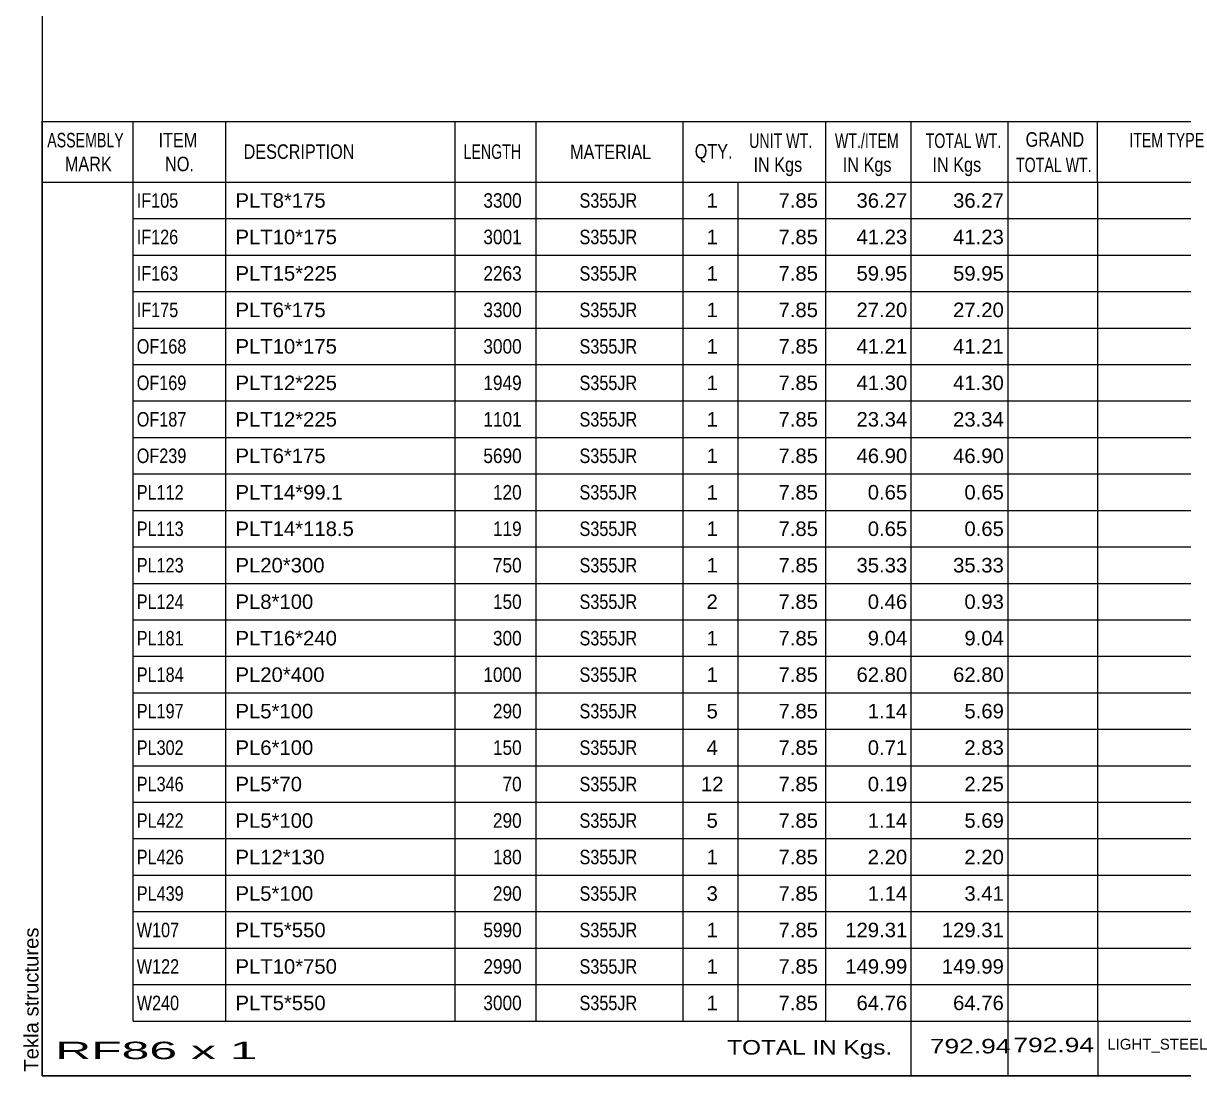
# Model space of a CAD drawing. Header units: millimetres. Extents: x -20 to 383, y -199 to 78.
# Drawn here: x -19.5 to 133.2, y -199.3 to -60.8 of the extents above; entities that cross this region are included whole.
import ezdxf

# ---------------------------------------------------------------- set-up
doc = ezdxf.new("R2010")
doc.units = ezdxf.units.MM
doc.styles.add('Arial', font='ARIAL.TTF', dxfattribs={"height": 0.2})

# ---------------------------------------------------------------- blocks, each defined once
blk = doc.blocks.new('Unknown-623588473-1210')
at = {"color": 5, "linetype": 'Continuous'}
for p, q in [((-17.03, 77.69), (-17.03, -199.31)), ((-17.03, -199.31), (382.97, -199.31))]:
    blk.add_line(p, q, dxfattribs=at)
at = {"color": 174, "linetype": 'Continuous', "style": 'Arial'}
blk.add_text('Tekla structures', height=1.9102, rotation=90, dxfattribs=at).set_placement((-17.53, -198.81))
blk = doc.blocks.new('CBS_BOM-623588473-10444')
at = {"color": 7, "linetype": 'Continuous'}
for p, q in [((-17.06, -81.74), (-17.06, -73.74)), ((-17.06, -73.75), (137.86, -73.75)), ((-5.06, -81.74), (-5.06, -73.74)), ((7.13, -81.74), (7.13, -73.74)), ((37.3, -81.74), (37.3, -73.74)), ((47.98, -81.74), (47.98, -73.74)), ((67.29, -81.74), (67.29, -73.74)), ((86.09, -81.74), (86.09, -73.74)), ((97.31, -81.74), (97.31, -73.74)), ((110.09, -81.74), (110.09, -73.74)), ((121.84, -81.74), (121.84, -73.74)), ((-17.06, -81.74), (137.86, -81.74)), ((-17.06, -86.54), (-17.06, -81.74)), ((-5.06, -86.54), (-5.06, -81.74)), ((7.13, -86.54), (7.13, -81.74)), ((37.3, -86.54), (37.3, -81.74)), ((47.98, -86.54), (47.98, -81.74)), ((67.29, -86.54), (67.29, -81.74)), ((74.56, -86.54), (74.56, -81.74)), ((86.09, -86.54), (86.09, -81.74)), ((97.31, -86.54), (97.31, -81.74)), ((110.09, -86.54), (110.09, -81.74)), ((121.86, -86.54), (121.86, -81.74)), ((-17.06, -91.34), (-17.06, -86.54)), ((-5.06, -86.54), (137.86, -86.54)), ((-5.06, -91.34), (-5.06, -86.54)), ((7.13, -91.34), (7.13, -86.54)), ((37.3, -91.34), (37.3, -86.54)), ((47.98, -91.34), (47.98, -86.54)), ((67.29, -91.34), (67.29, -86.54)), ((74.56, -91.34), (74.56, -86.54)), ((86.09, -91.34), (86.09, -86.54)), ((97.31, -91.34), (97.31, -86.54)), ((110.09, -91.34), (110.09, -86.54)), ((121.86, -91.34), (121.86, -86.54)), ((-17.06, -96.14), (-17.06, -91.34)), ((-5.06, -91.34), (137.86, -91.34)), ((-5.06, -96.14), (-5.06, -91.34)), ((7.13, -96.14), (7.13, -91.34)), ((37.3, -96.14), (37.3, -91.34)), ((47.98, -96.14), (47.98, -91.34)), ((67.29, -96.14), (67.29, -91.34)), ((74.56, -96.14), (74.56, -91.34)), ((86.09, -96.14), (86.09, -91.34)), ((97.31, -96.14), (97.31, -91.34)), ((110.09, -96.14), (110.09, -91.34)), ((121.86, -96.14), (121.86, -91.34)), ((-17.06, -100.94), (-17.06, -96.14)), ((-5.06, -96.14), (137.86, -96.14)), ((-5.06, -100.94), (-5.06, -96.14)), ((7.13, -100.94), (7.13, -96.14)), ((37.3, -100.94), (37.3, -96.14)), ((47.98, -100.94), (47.98, -96.14)), ((67.29, -100.94), (67.29, -96.14)), ((74.56, -100.94), (74.56, -96.14)), ((86.09, -100.94), (86.09, -96.14)), ((97.31, -100.94), (97.31, -96.14)), ((110.09, -100.94), (110.09, -96.14)), ((121.86, -100.94), (121.86, -96.14)), ((-17.06, -105.74), (-17.06, -100.94)), ((-5.06, -100.94), (137.86, -100.94)), ((-5.06, -105.74), (-5.06, -100.94)), ((7.13, -105.74), (7.13, -100.94)), ((37.3, -105.74), (37.3, -100.94)), ((47.98, -105.74), (47.98, -100.94)), ((67.29, -105.74), (67.29, -100.94)), ((74.56, -105.74), (74.56, -100.94)), ((86.09, -105.74), (86.09, -100.94)), ((97.31, -105.74), (97.31, -100.94)), ((110.09, -105.74), (110.09, -100.94)), ((121.86, -105.74), (121.86, -100.94)), ((-17.06, -110.54), (-17.06, -105.74)), ((-5.06, -105.74), (137.86, -105.74)), ((-5.06, -110.54), (-5.06, -105.74)), ((7.13, -110.54), (7.13, -105.74)), ((37.3, -110.54), (37.3, -105.74)), ((47.98, -110.54), (47.98, -105.74)), ((67.29, -110.54), (67.29, -105.74)), ((74.56, -110.54), (74.56, -105.74)), ((86.09, -110.54), (86.09, -105.74)), ((97.31, -110.54), (97.31, -105.74)), ((110.09, -110.54), (110.09, -105.74)), ((121.86, -110.54), (121.86, -105.74)), ((-17.06, -115.34), (-17.06, -110.54)), ((-5.06, -110.54), (137.86, -110.54)), ((-5.06, -115.34), (-5.06, -110.54)), ((7.13, -115.34), (7.13, -110.54)), ((37.3, -115.34), (37.3, -110.54)), ((47.98, -115.34), (47.98, -110.54)), ((67.29, -115.34), (67.29, -110.54)), ((74.56, -115.34), (74.56, -110.54)), ((86.09, -115.34), (86.09, -110.54)), ((97.31, -115.34), (97.31, -110.54)), ((110.09, -115.34), (110.09, -110.54)), ((121.86, -115.34), (121.86, -110.54)), ((-17.06, -120.14), (-17.06, -115.34)), ((-5.06, -115.34), (137.86, -115.34)), ((-5.06, -120.14), (-5.06, -115.34)), ((7.13, -120.14), (7.13, -115.34)), ((37.3, -120.14), (37.3, -115.34)), ((47.98, -120.14), (47.98, -115.34)), ((67.29, -120.14), (67.29, -115.34)), ((74.56, -120.14), (74.56, -115.34)), ((86.09, -120.14), (86.09, -115.34)), ((97.31, -120.14), (97.31, -115.34)), ((110.09, -120.14), (110.09, -115.34)), ((121.86, -120.14), (121.86, -115.34)), ((-17.06, -124.94), (-17.06, -120.14)), ((-5.06, -120.14), (137.86, -120.14)), ((-5.06, -124.94), (-5.06, -120.14)), ((7.13, -124.94), (7.13, -120.14)), ((37.3, -124.94), (37.3, -120.14)), ((47.98, -124.94), (47.98, -120.14)), ((67.29, -124.94), (67.29, -120.14)), ((74.56, -124.94), (74.56, -120.14)), ((86.09, -124.94), (86.09, -120.14)), ((97.31, -124.94), (97.31, -120.14)), ((110.09, -124.94), (110.09, -120.14)), ((121.86, -124.94), (121.86, -120.14)), ((-17.06, -129.74), (-17.06, -124.94)), ((-5.06, -124.94), (137.86, -124.94)), ((-5.06, -129.74), (-5.06, -124.94)), ((7.13, -129.74), (7.13, -124.94)), ((37.3, -129.74), (37.3, -124.94)), ((47.98, -129.74), (47.98, -124.94)), ((67.29, -129.74), (67.29, -124.94)), ((74.56, -129.74), (74.56, -124.94)), ((86.09, -129.74), (86.09, -124.94)), ((97.31, -129.74), (97.31, -124.94)), ((110.09, -129.74), (110.09, -124.94)), ((121.86, -129.74), (121.86, -124.94)), ((-17.06, -134.54), (-17.06, -129.74)), ((-5.06, -129.74), (137.86, -129.74)), ((-5.06, -134.54), (-5.06, -129.74)), ((7.13, -134.54), (7.13, -129.74)), ((37.3, -134.54), (37.3, -129.74)), ((47.98, -134.54), (47.98, -129.74)), ((67.29, -134.54), (67.29, -129.74)), ((74.56, -134.54), (74.56, -129.74)), ((86.09, -134.54), (86.09, -129.74)), ((97.31, -134.54), (97.31, -129.74)), ((110.09, -134.54), (110.09, -129.74)), ((121.86, -134.54), (121.86, -129.74)), ((-17.06, -139.34), (-17.06, -134.54)), ((-5.06, -134.54), (137.86, -134.54)), ((-5.06, -139.34), (-5.06, -134.54)), ((7.13, -139.34), (7.13, -134.54)), ((37.3, -139.34), (37.3, -134.54)), ((47.98, -139.34), (47.98, -134.54)), ((67.29, -139.34), (67.29, -134.54)), ((74.56, -139.34), (74.56, -134.54)), ((86.09, -139.34), (86.09, -134.54)), ((97.31, -139.34), (97.31, -134.54)), ((110.09, -139.34), (110.09, -134.54)), ((121.86, -139.34), (121.86, -134.54)), ((-17.06, -144.14), (-17.06, -139.34)), ((-5.06, -139.34), (137.86, -139.34)), ((-5.06, -144.14), (-5.06, -139.34)), ((7.13, -144.14), (7.13, -139.34)), ((37.3, -144.14), (37.3, -139.34)), ((47.98, -144.14), (47.98, -139.34)), ((67.29, -144.14), (67.29, -139.34)), ((74.56, -144.14), (74.56, -139.34)), ((86.09, -144.14), (86.09, -139.34)), ((97.31, -144.14), (97.31, -139.34)), ((110.09, -144.14), (110.09, -139.34)), ((121.86, -144.14), (121.86, -139.34)), ((-17.06, -148.94), (-17.06, -144.14)), ((-5.06, -144.14), (137.86, -144.14)), ((-5.06, -148.94), (-5.06, -144.14)), ((7.13, -148.94), (7.13, -144.14)), ((37.3, -148.94), (37.3, -144.14)), ((47.98, -148.94), (47.98, -144.14)), ((67.29, -148.94), (67.29, -144.14)), ((74.56, -148.94), (74.56, -144.14)), ((86.09, -148.94), (86.09, -144.14)), ((97.31, -148.94), (97.31, -144.14)), ((110.09, -148.94), (110.09, -144.14)), ((121.86, -148.94), (121.86, -144.14)), ((-17.06, -153.74), (-17.06, -148.94)), ((-5.06, -148.94), (137.86, -148.94)), ((-5.06, -153.74), (-5.06, -148.94)), ((7.13, -153.74), (7.13, -148.94)), ((37.3, -153.74), (37.3, -148.94)), ((47.98, -153.74), (47.98, -148.94)), ((67.29, -153.74), (67.29, -148.94)), ((74.56, -153.74), (74.56, -148.94)), ((86.09, -153.74), (86.09, -148.94)), ((97.31, -153.74), (97.31, -148.94)), ((110.09, -153.74), (110.09, -148.94)), ((121.86, -153.74), (121.86, -148.94)), ((-17.06, -158.54), (-17.06, -153.74)), ((-5.06, -153.74), (137.86, -153.74)), ((-5.06, -158.54), (-5.06, -153.74)), ((7.13, -158.54), (7.13, -153.74)), ((37.3, -158.54), (37.3, -153.74)), ((47.98, -158.54), (47.98, -153.74)), ((67.29, -158.54), (67.29, -153.74)), ((74.56, -158.54), (74.56, -153.74)), ((86.09, -158.54), (86.09, -153.74)), ((97.31, -158.54), (97.31, -153.74)), ((110.09, -158.54), (110.09, -153.74)), ((121.86, -158.54), (121.86, -153.74)), ((-17.06, -163.34), (-17.06, -158.54)), ((-5.06, -158.54), (137.86, -158.54)), ((-5.06, -163.34), (-5.06, -158.54)), ((7.13, -163.34), (7.13, -158.54)), ((37.3, -163.34), (37.3, -158.54)), ((47.98, -163.34), (47.98, -158.54)), ((67.29, -163.34), (67.29, -158.54)), ((74.56, -163.34), (74.56, -158.54)), ((86.09, -163.34), (86.09, -158.54)), ((97.31, -163.34), (97.31, -158.54)), ((110.09, -163.34), (110.09, -158.54)), ((121.86, -163.34), (121.86, -158.54)), ((-17.06, -168.14), (-17.06, -163.34)), ((-5.06, -163.34), (137.86, -163.34)), ((-5.06, -168.14), (-5.06, -163.34)), ((7.13, -168.14), (7.13, -163.34)), ((37.3, -168.14), (37.3, -163.34)), ((47.98, -168.14), (47.98, -163.34)), ((67.29, -168.14), (67.29, -163.34)), ((74.56, -168.14), (74.56, -163.34)), ((86.09, -168.14), (86.09, -163.34)), ((97.31, -168.14), (97.31, -163.34)), ((110.09, -168.14), (110.09, -163.34)), ((121.86, -168.14), (121.86, -163.34)), ((-17.06, -172.94), (-17.06, -168.14)), ((-5.06, -168.14), (137.86, -168.14)), ((-5.06, -172.94), (-5.06, -168.14)), ((7.13, -172.94), (7.13, -168.14)), ((37.3, -172.94), (37.3, -168.14)), ((47.98, -172.94), (47.98, -168.14)), ((67.29, -172.94), (67.29, -168.14)), ((74.56, -172.94), (74.56, -168.14)), ((86.09, -172.94), (86.09, -168.14)), ((97.31, -172.94), (97.31, -168.14)), ((110.09, -172.94), (110.09, -168.14)), ((121.86, -172.94), (121.86, -168.14)), ((-17.06, -177.74), (-17.06, -172.94)), ((-5.06, -172.94), (137.86, -172.94)), ((-5.06, -177.74), (-5.06, -172.94)), ((7.13, -177.74), (7.13, -172.94)), ((37.3, -177.74), (37.3, -172.94)), ((47.98, -177.74), (47.98, -172.94)), ((67.29, -177.74), (67.29, -172.94)), ((74.56, -177.74), (74.56, -172.94)), ((86.09, -177.74), (86.09, -172.94)), ((97.31, -177.74), (97.31, -172.94)), ((110.09, -177.74), (110.09, -172.94)), ((121.86, -177.74), (121.86, -172.94)), ((-17.06, -182.54), (-17.06, -177.74)), ((-5.06, -177.74), (137.86, -177.74)), ((-5.06, -182.54), (-5.06, -177.74)), ((7.13, -182.54), (7.13, -177.74)), ((37.3, -182.54), (37.3, -177.74)), ((47.98, -182.54), (47.98, -177.74)), ((67.29, -182.54), (67.29, -177.74)), ((74.56, -182.54), (74.56, -177.74)), ((86.09, -182.54), (86.09, -177.74)), ((97.31, -182.54), (97.31, -177.74)), ((110.09, -182.54), (110.09, -177.74)), ((121.86, -182.54), (121.86, -177.74)), ((-17.06, -187.34), (-17.06, -182.54)), ((-5.06, -182.54), (137.86, -182.54)), ((-5.06, -187.34), (-5.06, -182.54)), ((7.13, -187.34), (7.13, -182.54)), ((37.3, -187.34), (37.3, -182.54)), ((47.98, -187.34), (47.98, -182.54)), ((67.29, -187.34), (67.29, -182.54)), ((74.56, -187.34), (74.56, -182.54)), ((86.09, -187.34), (86.09, -182.54)), ((97.31, -187.34), (97.31, -182.54)), ((110.09, -187.34), (110.09, -182.54)), ((121.86, -187.34), (121.86, -182.54)), ((-17.06, -192.14), (-17.06, -187.34)), ((-5.06, -187.34), (137.86, -187.34)), ((-5.06, -192.14), (-5.06, -187.34)), ((7.13, -192.14), (7.13, -187.34)), ((37.3, -192.14), (37.3, -187.34)), ((47.98, -192.14), (47.98, -187.34)), ((67.29, -192.14), (67.29, -187.34)), ((74.56, -192.14), (74.56, -187.34)), ((86.09, -192.14), (86.09, -187.34)), ((97.31, -192.14), (97.31, -187.34)), ((110.09, -192.14), (110.09, -187.34)), ((121.86, -192.14), (121.86, -187.34)), ((-17.06, -199.34), (-17.06, -192.16)), ((-5.06, -192.14), (137.86, -192.14)), ((97.31, -199.34), (97.31, -192.16)), ((110.09, -199.34), (110.09, -192.16)), ((121.9, -199.34), (121.9, -192.16)), ((-17.06, -199.34), (137.86, -199.34))]:
    blk.add_line(p, q, dxfattribs=at)
at = {"color": 3, "linetype": 'Continuous', "style": 'Arial'}
for s, height, width, p in [('ASSEMBLY', 1.91, 0.7, (-16.38, -77.17)), ('ITEM', 1.91, 0.8, (-1.73, -77.17)), ('UNIT WT.', 1.91, 0.7, (75.98, -77.25)), ('WT./ITEM', 1.91, 0.7, (87.27, -77.25)), ('TOTAL WT.', 1.91, 0.7, (99.21, -77.25)), ('GRAND', 1.91, 0.8, (112.36, -77.09)), ('ITEM TYPE', 1.91, 0.7, (126, -77.17)), ('DESCRIPTION', 1.9102, 0.8, (9.46, -78.68)), ('LENGTH', 1.91, 0.7, (38.4, -78.68)), ('MATERIAL', 1.91, 0.8, (52.42, -78.72)), ('QTY.', 1.91, 0.8, (68.82, -78.64)), ('MARK', 1.91, 0.8, (-14.06, -80.31)), ('NO.', 1.91, 0.8, (-0.87, -80.31)), ('IN Kgs', 1.91, 0.8, (76.56, -80.39)), ('IN Kgs', 1.91, 0.8, (88.31, -80.39)), ('IN Kgs', 1.91, 0.8, (100.11, -80.39)), ('TOTAL WT.', 1.91, 0.7, (111.1, -80.43))]:
    blk.add_text(s, height=height, dxfattribs=dict(at, width=width)).set_placement(p)
at = {"color": 7, "linetype": 'Continuous', "style": 'Arial'}
for s, width, p in [('IF105', 0.8, (-4.6, -85.11)), ('3300', 0.85, (41.01, -85.11)), ('S355JR', 0.8, (53.66, -85.11)), ('IF126', 0.8, (-4.6, -89.91)), ('3001', 0.85, (41.01, -89.91)), ('S355JR', 0.8, (53.66, -89.91)), ('IF163', 0.8, (-4.6, -94.71)), ('2263', 0.85, (41.01, -94.71)), ('S355JR', 0.8, (53.66, -94.71)), ('IF175', 0.8, (-4.6, -99.51)), ('3300', 0.85, (41.01, -99.51)), ('S355JR', 0.8, (53.66, -99.51)), ('OF168', 0.8, (-4.6, -104.31)), ('3000', 0.85, (41.01, -104.31)), ('S355JR', 0.8, (53.66, -104.31)), ('OF169', 0.8, (-4.6, -109.11)), ('1949', 0.85, (41.01, -109.11)), ('S355JR', 0.8, (53.66, -109.11)), ('OF187', 0.8, (-4.6, -113.91)), ('1101', 0.85, (41.01, -113.91)), ('S355JR', 0.8, (53.66, -113.91)), ('OF239', 0.8, (-4.6, -118.71)), ('5690', 0.85, (41.01, -118.71)), ('S355JR', 0.8, (53.66, -118.71)), ('PL112', 0.8, (-4.6, -123.51)), ('120', 0.85, (42.27, -123.51)), ('S355JR', 0.8, (53.66, -123.51)), ('PL113', 0.8, (-4.6, -128.31)), ('119', 0.85, (42.27, -128.31)), ('S355JR', 0.8, (53.66, -128.31)), ('PL123', 0.8, (-4.6, -133.11)), ('750', 0.85, (42.27, -133.11)), ('S355JR', 0.8, (53.66, -133.11)), ('PL124', 0.8, (-4.6, -137.91)), ('150', 0.85, (42.27, -137.91)), ('S355JR', 0.8, (53.66, -137.91)), ('PL181', 0.8, (-4.6, -142.71)), ('300', 0.85, (42.27, -142.71)), ('S355JR', 0.8, (53.66, -142.71)), ('PL184', 0.8, (-4.6, -147.51)), ('1000', 0.85, (41.01, -147.51)), ('S355JR', 0.8, (53.66, -147.51)), ('PL197', 0.8, (-4.6, -152.31)), ('290', 0.85, (42.27, -152.31)), ('S355JR', 0.8, (53.66, -152.31)), ('PL302', 0.8, (-4.6, -157.11)), ('150', 0.85, (42.27, -157.11)), ('S355JR', 0.8, (53.66, -157.11)), ('PL346', 0.8, (-4.6, -161.91)), ('70', 0.85, (43.53, -161.91)), ('S355JR', 0.8, (53.66, -161.91)), ('PL422', 0.8, (-4.6, -166.71)), ('290', 0.85, (42.27, -166.71)), ('S355JR', 0.8, (53.66, -166.71)), ('PL426', 0.8, (-4.6, -171.51)), ('180', 0.85, (42.27, -171.51)), ('S355JR', 0.8, (53.66, -171.51)), ('PL439', 0.8, (-4.6, -176.31)), ('290', 0.85, (42.27, -176.31)), ('S355JR', 0.8, (53.66, -176.31)), ('W107', 0.8, (-4.6, -181.11)), ('5990', 0.85, (41.01, -181.11)), ('S355JR', 0.8, (53.66, -181.11)), ('W122', 0.8, (-4.6, -185.91)), ('2990', 0.85, (41.01, -185.91)), ('S355JR', 0.8, (53.66, -185.91)), ('W240', 0.8, (-4.6, -190.71)), ('3000', 0.85, (41.01, -190.71)), ('S355JR', 0.8, (53.66, -190.71))]:
    blk.add_text(s, height=1.91, dxfattribs=dict(at, width=width)).set_placement(p)
for s, height, p in [('PLT8*175', 1.91, (8.39, -85.11)), ('1', 1.91, (70.38, -85.11)), ('7.85', 1.91, (79.85, -85.11)), ('36.27', 1.91, (90.11, -85.11)), ('36.27', 1.91, (102.82, -85.11)), ('PLT10*175', 1.91, (8.39, -89.91)), ('1', 1.91, (70.38, -89.91)), ('7.85', 1.91, (79.85, -89.91)), ('41.23', 1.91, (90.11, -89.91)), ('41.23', 1.91, (102.82, -89.91)), ('PLT15*225', 1.91, (8.39, -94.71)), ('1', 1.91, (70.38, -94.71)), ('7.85', 1.91, (79.85, -94.71)), ('59.95', 1.91, (90.11, -94.71)), ('59.95', 1.91, (102.82, -94.71)), ('PLT6*175', 1.91, (8.39, -99.51)), ('1', 1.91, (70.38, -99.51)), ('7.85', 1.91, (79.85, -99.51)), ('27.20', 1.91, (90.11, -99.51)), ('27.20', 1.91, (102.82, -99.51)), ('PLT10*175', 1.91, (8.39, -104.31)), ('1', 1.91, (70.38, -104.31)), ('7.85', 1.91, (79.85, -104.31)), ('41.21', 1.91, (90.11, -104.31)), ('41.21', 1.91, (102.82, -104.31)), ('PLT12*225', 1.91, (8.39, -109.11)), ('1', 1.91, (70.38, -109.11)), ('7.85', 1.91, (79.85, -109.11)), ('41.30', 1.91, (90.11, -109.11)), ('41.30', 1.91, (102.82, -109.11)), ('PLT12*225', 1.91, (8.39, -113.91)), ('1', 1.91, (70.38, -113.91)), ('7.85', 1.91, (79.85, -113.91)), ('23.34', 1.91, (90.11, -113.91)), ('23.34', 1.91, (102.82, -113.91)), ('PLT6*175', 1.91, (8.39, -118.71)), ('1', 1.91, (70.38, -118.71)), ('7.85', 1.91, (79.85, -118.71)), ('46.90', 1.91, (90.11, -118.71)), ('46.90', 1.91, (102.82, -118.71)), ('PLT14*99.1', 1.91, (8.39, -123.51)), ('1', 1.91, (70.38, -123.51)), ('7.85', 1.91, (79.85, -123.51)), ('0.65', 1.91, (91.59, -123.51)), ('0.65', 1.91, (104.31, -123.51)), ('PLT14*118.5', 1.9102, (8.39, -128.31)), ('1', 1.91, (70.38, -128.31)), ('7.85', 1.91, (79.85, -128.31)), ('0.65', 1.91, (91.59, -128.31)), ('0.65', 1.91, (104.31, -128.31)), ('PL20*300', 1.91, (8.39, -133.11)), ('1', 1.91, (70.38, -133.11)), ('7.85', 1.91, (79.85, -133.11)), ('35.33', 1.91, (90.11, -133.11)), ('35.33', 1.91, (102.82, -133.11)), ('PL8*100', 1.91, (8.39, -137.91)), ('2', 1.91, (70.38, -137.91)), ('7.85', 1.91, (79.85, -137.91)), ('0.46', 1.91, (91.59, -137.91)), ('0.93', 1.91, (104.31, -137.91)), ('PLT16*240', 1.91, (8.39, -142.71)), ('1', 1.91, (70.38, -142.71)), ('7.85', 1.91, (79.85, -142.71)), ('9.04', 1.91, (91.59, -142.71)), ('9.04', 1.91, (104.31, -142.71)), ('PL20*400', 1.91, (8.39, -147.51)), ('1', 1.91, (70.38, -147.51)), ('7.85', 1.91, (79.85, -147.51)), ('62.80', 1.91, (90.11, -147.51)), ('62.80', 1.91, (102.82, -147.51)), ('PL5*100', 1.91, (8.39, -152.31)), ('5', 1.91, (70.38, -152.31)), ('7.85', 1.91, (79.85, -152.31)), ('1.14', 1.91, (91.59, -152.31)), ('5.69', 1.91, (104.31, -152.31)), ('PL6*100', 1.91, (8.39, -157.11)), ('4', 1.91, (70.38, -157.11)), ('7.85', 1.91, (79.85, -157.11)), ('0.71', 1.91, (91.59, -157.11)), ('2.83', 1.91, (104.31, -157.11)), ('PL5*70', 1.91, (8.39, -161.91)), ('12', 1.91, (69.64, -161.91)), ('7.85', 1.91, (79.85, -161.91)), ('0.19', 1.91, (91.59, -161.91)), ('2.25', 1.91, (104.31, -161.91)), ('PL5*100', 1.91, (8.39, -166.71)), ('5', 1.91, (70.38, -166.71)), ('7.85', 1.91, (79.85, -166.71)), ('1.14', 1.91, (91.59, -166.71)), ('5.69', 1.91, (104.31, -166.71)), ('PL12*130', 1.91, (8.39, -171.51)), ('1', 1.91, (70.38, -171.51)), ('7.85', 1.91, (79.85, -171.51)), ('2.20', 1.91, (91.59, -171.51)), ('2.20', 1.91, (104.31, -171.51)), ('PL5*100', 1.91, (8.39, -176.31)), ('3', 1.91, (70.38, -176.31)), ('7.85', 1.91, (79.85, -176.31)), ('1.14', 1.91, (91.59, -176.31)), ('3.41', 1.91, (104.31, -176.31)), ('PLT5*550', 1.91, (8.39, -181.11)), ('1', 1.91, (70.38, -181.11)), ('7.85', 1.91, (79.85, -181.11)), ('129.31', 1.91, (88.63, -181.11)), ('129.31', 1.91, (101.34, -181.11)), ('PLT10*750', 1.91, (8.39, -185.91)), ('1', 1.91, (70.38, -185.91)), ('7.85', 1.91, (79.85, -185.91)), ('149.99', 1.91, (88.63, -185.91)), ('149.99', 1.91, (101.34, -185.91)), ('PLT5*550', 1.91, (8.39, -190.71)), ('1', 1.91, (70.38, -190.71)), ('7.85', 1.91, (79.85, -190.71)), ('64.76', 1.91, (90.11, -190.71)), ('64.76', 1.91, (102.82, -190.71))]:
    blk.add_text(s, height=height, dxfattribs=at).set_placement(p)
at = {"color": 6, "linetype": 'Continuous', "style": 'Arial'}
for s, height, width, p in [('RF86 x 1', 2.292, 2.05, (-15.34, -197.15)), ('TOTAL IN Kgs.', 1.9102, 1.2, (73.1, -196.55)), ('792.94', 1.91, 1.3, (99.76, -196.4)), ('792.94', 1.91, 1.3, (110.76, -196.24))]:
    blk.add_text(s, height=height, dxfattribs=dict(at, width=width)).set_placement(p)
blk.add_text('LIGHT_STEEL', height=1.4135, dxfattribs=at).set_placement((123.11, -195.89))

msp = doc.modelspace()

# ---------------------------------------------------------------- block references
for name in ['Unknown-623588473-1210', 'CBS_BOM-623588473-10444']:
    msp.add_blockref(name, (0, 0))

doc.saveas('drawing.dxf')
